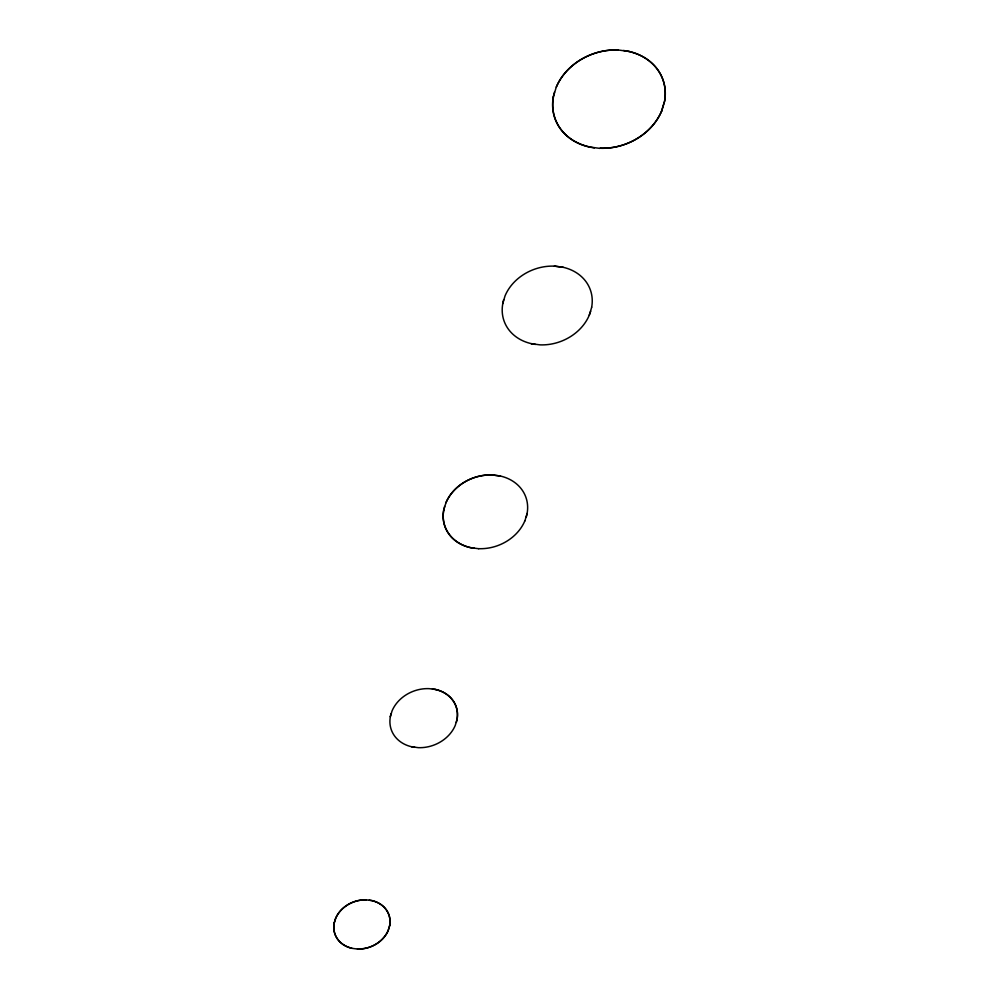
<?xml version="1.0" encoding="UTF-8"?>
<svg xmlns="http://www.w3.org/2000/svg" width="999" height="999" viewBox="0 0 999 999"><rect width="100%" height="100%" fill="white"/><g stroke="black" fill="none" stroke-linecap="round" stroke-linejoin="round"><path stroke-width="1.5" d="M391.009 713.823L390.284 716.832L392.07 710.863A34.416 28.796 -20.3 0 1 429.095 688.648L435.701 689.472A34.403 28.784 -20.3 0 1 457.055 719.405L456.343 722.414M478.708 548.726L470.354 547.627A42.994 35.976 -20.3 0 1 443.718 510.227L444.617 506.443M599.987 148.401L588.873 146.903A57.467 48.089 -20.3 0 1 554.183 116.071A56.893 47.602 -20.3 0 1 553.296 97.04L556.268 87.1A57.318 47.964 -20.3 0 1 617.944 49.975M524.912 520.879L527.11 513.424A42.994 35.976 -20.3 0 0 500.399 476.048L492.12 474.9M443.681 510.214L445.954 502.747A42.994 35.976 -20.3 0 1 492.082 474.962L500.474 475.999M503.658 299.762L502.684 303.771L505.069 295.816A45.867 38.374 -20.3 0 1 554.395 266.146M553.284 97.053L554.495 92.033M526.248 517.17L527.16 513.411M535.514 344.443L531.131 343.656L540.022 344.867A45.867 38.374 -20.3 0 0 589.31 315.097L591.708 307.192M661.588 111.139A57.318 47.964 -20.3 0 1 600.012 148.239A57.355 47.989 -20.3 0 0 661.525 111.314L664.572 101.324A57.318 47.964 -20.3 0 0 629.008 51.436L617.882 49.95M661.588 111.289L664.56 101.336A57.355 47.989 -20.3 0 0 628.97 51.486M589.285 315.147L590.696 311.201M390.334 716.845A34.416 28.796 -20.3 0 0 411.675 746.777L418.294 747.664A34.416 28.796 -20.3 0 0 455.269 725.374L457.03 719.405A34.391 28.771 -20.3 0 0 435.664 689.547M366.408 899.849A28.621 23.951 -20.3 0 0 335.652 918.418L334.091 923.388L335.589 918.418A28.646 23.976 -20.3 0 1 366.383 899.899L371.94 900.574A28.621 23.951 -20.3 0 1 389.672 925.524A28.646 23.976 -20.3 0 0 371.903 900.623L369.18 900.124M588.848 146.928L594.343 147.914M563.236 267.282L554.333 266.109L563.224 267.307A45.867 38.374 -20.3 0 1 591.67 307.192M351.86 948.313L357.43 949.05A28.646 23.976 -20.3 0 0 388.199 930.456L389.697 925.524L388.199 930.506A28.621 23.951 -20.3 0 1 357.442 948.925M623.513 50.462L628.995 51.449M474.488 548.326L470.379 547.589A42.982 35.964 -20.3 0 1 443.706 510.214M432.405 688.923L435.689 689.51M411.625 746.753L414.91 747.339M524.85 520.854A42.994 35.976 -20.3 0 1 478.658 548.676M445.916 502.809A42.982 35.964 -20.3 0 1 492.095 474.987M531.206 343.619A45.867 38.374 -20.3 0 1 502.772 303.721M588.985 146.791A57.318 47.964 -20.3 0 1 553.434 96.928M556.306 87.113A57.355 47.989 -20.3 0 1 617.869 50.025M334.141 923.351A28.646 23.976 -20.3 0 0 351.923 948.288A28.621 23.951 -20.3 0 1 334.19 923.351"/></g></svg>
